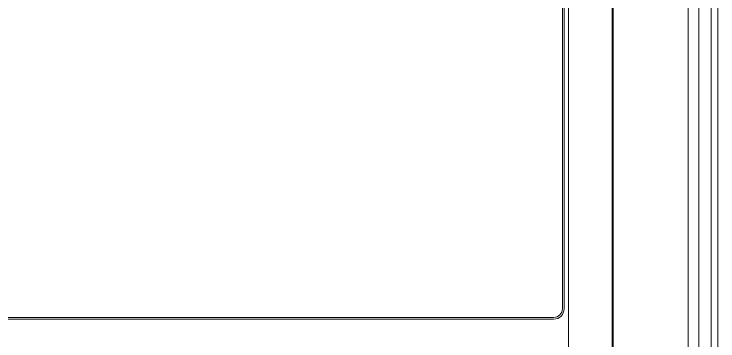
# Model space of a CAD drawing. Header units: millimetres. Extents: x 0 to 100, y -18 to 194.
# Drawn here: x 69.39 to 77.45, y 153.2 to 156.94 of the extents above; entities that cross this region are included whole.
import ezdxf

# ---------------------------------------------------------------- set-up
doc = ezdxf.new("R2010")
doc.units = ezdxf.units.MM
for name, color, linetype in [('4203-78016_1_0', 7, 'Continuous'), ('4203-78022_0', 7, 'Continuous'), ('4208-01643_A_0', 7, 'Continuous'), ('ZHUANGSHIMIANBAN_A_0', 7, 'Continuous')]:
    doc.layers.add(name, color=color, linetype=linetype)

msp = doc.modelspace()

# ---------------------------------------------------------------- linework, layer by layer
at = {"layer": '4203-78016_1_0', "color": 0, "linetype": 'Continuous', "lineweight": 9}
msp.add_line((77.3726, 132.5386), (77.3726, 189.2685), dxfattribs=at)
at = {"layer": '4203-78022_0', "color": 0, "linetype": 'Continuous', "lineweight": 9}
for p, q in [((77.1093, 194.1468), (77.1093, 132.4686)), ((77.2286, 194.1468), (77.2286, 132.4686)), ((77.4488, 194.1468), (77.4488, 132.4686))]:
    msp.add_line(p, q, dxfattribs=at)
at = {"layer": '4208-01643_A_0', "color": 0, "linetype": 'Continuous', "lineweight": 9}
for p, q in [((75.6882, 153.5662), (75.6882, 165.442)), ((75.7381, 165.4862), (75.7382, 153.0963)), ((76.238, 153.0963), (76.238, 165.4457)), ((76.2484, 153.0963), (76.2484, 165.4457)), ((56.8149, 153.4462), (75.5682, 153.4462))]:
    msp.add_line(p, q, dxfattribs=at)
msp.add_arc((75.5682, 153.5662), 0.12, 270, 0, dxfattribs=at)
at = {"layer": 'ZHUANGSHIMIANBAN_A_0', "color": 0, "linetype": 'Continuous', "lineweight": 9}
for p, q in [((75.6682, 165.442), (75.6682, 153.5662)), ((75.5682, 153.4662), (56.8149, 153.4662))]:
    msp.add_line(p, q, dxfattribs=at)
msp.add_arc((75.5682, 153.5662), 0.1, 270, 0, dxfattribs=at)

doc.saveas('drawing.dxf')
